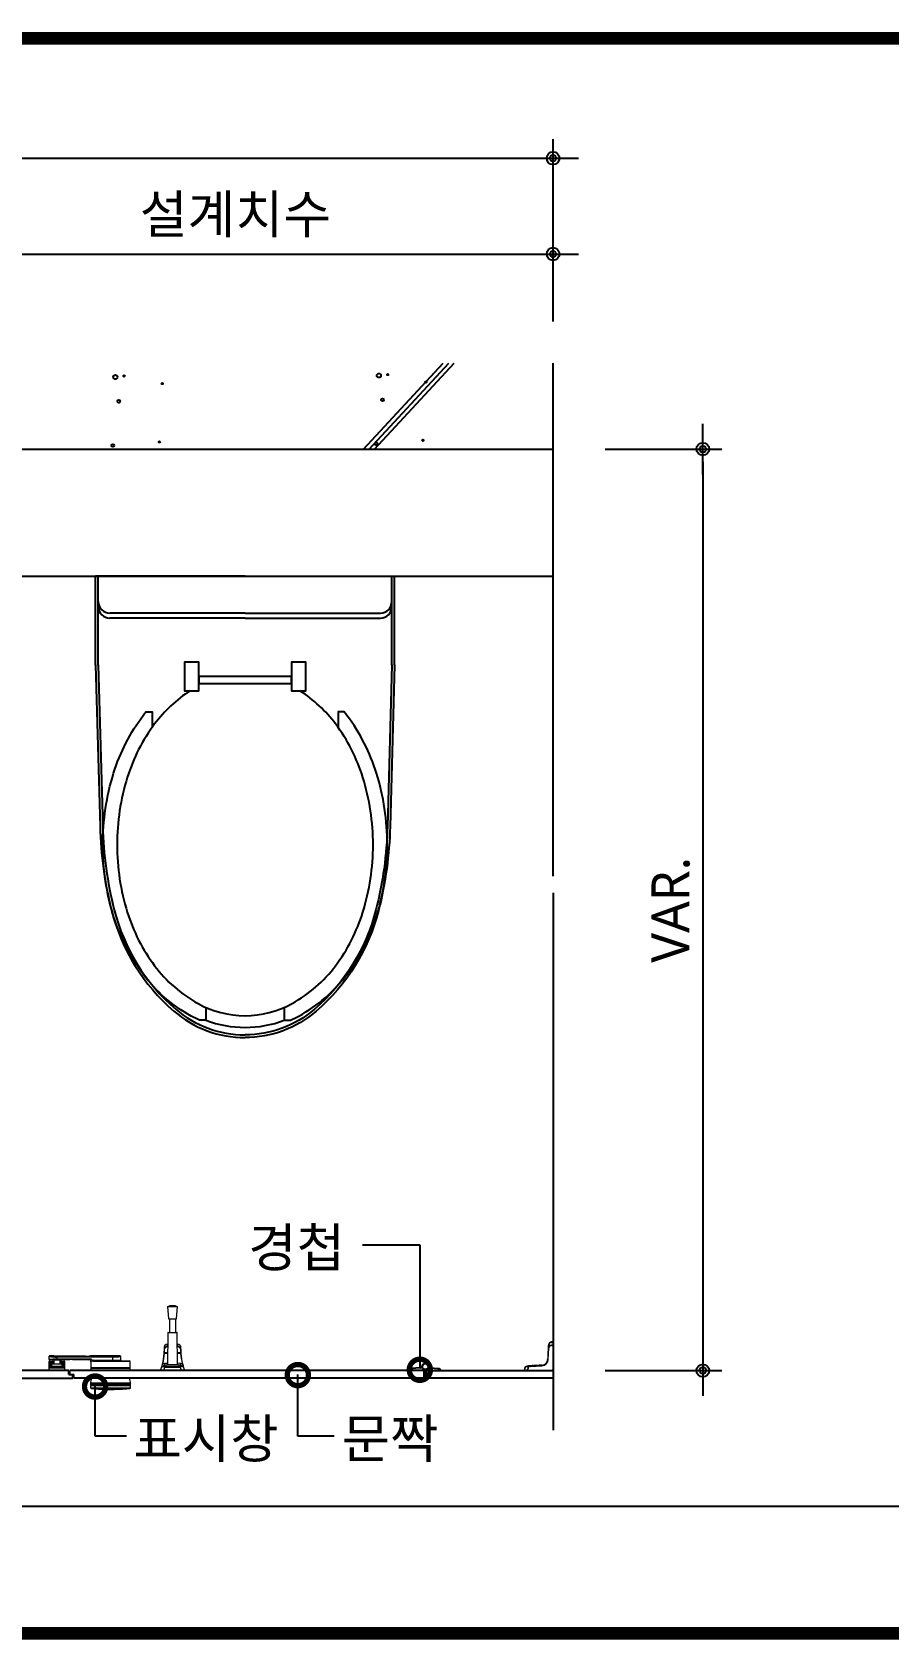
# Model space of a CAD drawing. Extents: x -256 to 8104, y -176 to 5714.
# Drawn here: x 3810 to 4485, y 2764 to 4029 of the extents above; entities that cross this region are included whole.
import ezdxf
from ezdxf.enums import TextEntityAlignment as Align

# ---------------------------------------------------------------- set-up
doc = ezdxf.new("R2010")
doc.units = 0
doc.header["$LTSCALE"] = 30
doc.layers.get('0').update_dxf_attribs({"linetype": 'CONTINUOUS'})
doc.layers.get('DEFPOINTS').update_dxf_attribs({"linetype": 'CONTINUOUS'})
for name, color, linetype in [('0_toilet', 6, 'CONTINUOUS'), ('DIM', 7, 'CONTINUOUS'), ('HAT', 8, 'CONTINUOUS'), ('경첩', 4, 'CONTINUOUS'), ('문자', 3, 'CONTINUOUS'), ('부자재', 4, 'CONTINUOUS'), ('옷걸이', 4, 'CONTINUOUS'), ('잠금쇠(회전형)', 4, 'CONTINUOUS'), ('치수', 1, 'CONTINUOUS'), ('해치', 8, 'CONTINUOUS')]:
    doc.layers.add(name, color=color, linetype=linetype)
doc.styles.add('돋움', font='malgun.ttf')
doc.dimstyles.new('10', dxfattribs={"dimscale": 10, "dimtxt": 3, "dimasz": 1, "dimexe": 1.5, "dimexo": 2, "dimgap": 1, "dimtad": 1, "dimdec": 0, "dimlunit": 6, "dimtxsty": '돋움', "dimblk": 'DIMDOT', "dimcen": -1, "dimdle": 1.5, "dimclrt": 3, "dimazin": 3, "dimtfac": 1, "dimtdec": 0, "dimtix": 1, "dimtmove": 2, "dimatfit": 3, "dimldrblk": 'DIMDOT', "dimarcsym": 0})

# ---------------------------------------------------------------- blocks, each defined once
blk = doc.blocks.new('DIMDOT')
at = {"linetype": 'Continuous'}
blk.add_line((-2, 0), (2, 0), dxfattribs=at)
for radius in [0.5, 0.25]:
    blk.add_circle((0, 0), radius, dxfattribs=at)
blk = doc.blocks.new('*D1209')
at = {"layer": 'DEFPOINTS', "color": 0}
for p in [(52714.7, -10085.2), (52714.7, -10810.2), (52811.6, -10810.2)]:
    blk.add_point(p, dxfattribs=at)
at = {"layer": 'DIM', "color": 0, "lineweight": -2, "ltscale": 10}
for p, q in [((52734.7, -10085.2), (52826.6, -10085.2)), ((52811.6, -10095.2), (52811.6, -10800.2)), ((52734.7, -10810.2), (52826.6, -10810.2))]:
    blk.add_line(p, q, dxfattribs=at)
at = {"layer": 'DIM', "color": 0, "lineweight": -2, "xscale": 10, "yscale": 10, "zscale": 10}
for p, rotation in [((52811.6, -10085.2), 90), ((52811.6, -10810.2), 270)]:
    blk.add_blockref('DIMDOT', p, dxfattribs=dict(at, rotation=rotation))
at = {"layer": 'DIM', "color": 3, "insert": (52786.4, -10447.7), "char_height": 30, "attachment_point": 5, "rotation": 90, "style": '돋움'}
blk.add_mtext('VAR.', dxfattribs=at)
blk = doc.blocks.new('_DOTSMALL')
at = {"color": 0, "linetype": 'ByBlock', "const_width": 0.5}
blk.add_lwpolyline([(-0.0625, 0, 1), (0.0625, 0, 1)], format="xyb", close=True, dxfattribs=at)
blk = doc.blocks.new('A$C63EC304E')
at = {"layer": '치수', "color": 1, "xscale": 2.5, "yscale": 2.5, "zscale": 2.5, "rotation": 234.3098741996962}
blk.add_blockref('_DOTSMALL', (0.312, 0.312), dxfattribs=at)
blk = doc.blocks.new('A$C2BC9653E')
at = {"layer": '치수', "xscale": 0.3333333333333333, "yscale": 0.3333333333333333, "zscale": 0.3333333333333333}
blk.add_blockref('A$C63EC304E', (0, 0), dxfattribs=at)
blk = doc.blocks.new('A$C7FC71301')
at = {"layer": '치수', "rotation": 180}
blk.add_blockref('A$C2BC9653E', (0.208, 0.208), dxfattribs=at)
blk = doc.blocks.new('A$C4A20372B')
at = {"layer": '치수'}
blk.add_blockref('A$C7FC71301', (0, 0), dxfattribs=at)
blk = doc.blocks.new('A$C566469F5')
at = {"layer": '치수'}
blk.add_blockref('A$C4A20372B', (0, 0), dxfattribs=at)
blk = doc.blocks.new('A$C7E317CD4')
at = {"layer": '해치', "xscale": 2, "yscale": 2, "zscale": 2}
blk.add_blockref('A$C566469F5', (0, 0), dxfattribs=at)
blk = doc.blocks.new('A$C601D7F27')
at = {"layer": '치수'}
blk.add_blockref('A$C7E317CD4', (0, 0), dxfattribs=at)
blk = doc.blocks.new('A$C38802C08')
at = {"layer": '치수'}
blk.add_blockref('A$C601D7F27', (0, 0), dxfattribs=at)
blk = doc.blocks.new('*D1210')
at = {"layer": 'DEFPOINTS', "color": 0}
for p in [(52693.7, -9931.7), (52193.7, -10004.8), (52693.7, -10004.8)]:
    blk.add_point(p, dxfattribs=at)
at = {"layer": 'DIM', "color": 0, "lineweight": -2, "ltscale": 10}
for p, q in [((52193.7, -9984.8), (52193.7, -9916.7)), ((52693.7, -9984.8), (52693.7, -9916.7)), ((52203.7, -9931.7), (52683.7, -9931.7))]:
    blk.add_line(p, q, dxfattribs=at)
at = {"layer": 'DIM', "color": 0, "lineweight": -2, "xscale": 10, "yscale": 10, "zscale": 10, "rotation": 180}
blk.add_blockref('DIMDOT', (52193.7, -9931.7), dxfattribs=at)
at = {"layer": 'DIM', "color": 0, "lineweight": -2, "xscale": 10, "yscale": 10, "zscale": 10}
blk.add_blockref('DIMDOT', (52693.7, -9931.7), dxfattribs=at)
at = {"layer": 'DIM', "color": 3, "insert": (52443.7, -9902), "char_height": 30, "attachment_point": 5, "style": '돋움'}
blk.add_mtext('설계치수', dxfattribs=at)
blk = doc.blocks.new('*D1211')
at = {"layer": 'DEFPOINTS', "color": 0}
for p in [(52693.7, -9856.3), (51193.7, -10004.8), (52693.7, -10004.8)]:
    blk.add_point(p, dxfattribs=at)
at = {"layer": 'DIM', "color": 0, "lineweight": -2, "ltscale": 10}
for p, q in [((51193.7, -9984.8), (51193.7, -9841.3)), ((52693.7, -9984.8), (52693.7, -9841.3)), ((51203.7, -9856.3), (52683.7, -9856.3))]:
    blk.add_line(p, q, dxfattribs=at)
at = {"layer": 'DIM', "color": 0, "lineweight": -2, "xscale": 10, "yscale": 10, "zscale": 10, "rotation": 180}
blk.add_blockref('DIMDOT', (51193.7, -9856.3), dxfattribs=at)
at = {"layer": 'DIM', "color": 0, "lineweight": -2, "xscale": 10, "yscale": 10, "zscale": 10}
blk.add_blockref('DIMDOT', (52693.7, -9856.3), dxfattribs=at)
at = {"layer": 'DIM', "color": 3, "insert": (51943.7, -9826.7), "char_height": 30, "attachment_point": 5, "style": '돋움'}
blk.add_mtext('설계치수', dxfattribs=at)
blk = doc.blocks.new('A$C10E41893')
at = {"layer": '부자재'}
for p, q in [((6.5, 0), (6.5, 196)), ((123.3, 196), (6.5, 196)), ((123.3, 192.5), (6.5, 192.5)), ((54.8, 0), (54.8, 177.5)), ((61.4, 0), (61.4, 177.5)), ((6.5, 0), (6.5, -196)), ((54.8, 0), (54.8, -177.5)), ((61.4, 0), (61.4, -177.5)), ((123.3, -192.5), (6.5, -192.5)), ((123.3, -196), (6.5, -196))]:
    blk.add_line(p, q, dxfattribs=at)
for points in [[(122.7, 196, -0.012538), (123.3, 196), (334.6, 190.3, -0.055395), (444.7, 175.1, -0.154276), (576.9, 93.3, -0.179504), (611.5, 0, -0.179504)], [(122.8, 192.5, -0.012538), (123.2, 192.5), (334.5, 186.8, -0.055395), (443.8, 171.7, -0.154276), (574.3, 91, -0.179504), (608, 0, -0.179504)], [(572, 51.4), (588.8, 51.4), (588.8, 59.6, 0.021185), (583.3, 70.7, 0.106084), (528.4, 133.7, 0.085733), (452.6, 172.4, 0.075373), (358.7, 186.6, 0.075373), (264.8, 172.4, 0.085733), (189, 133.7, 0.007337), (184.4, 130.1), (184.4, 122), (204.7, 122)], [(156.7, -72, 0.089162), (200.2, -118.7, 0.085733), (270.3, -154.5, 0.075373), (358.7, -167.9, 0.075373), (447.1, -154.5, 0.085733), (517.2, -118.7, 0.106084), (567, -61.6, 0.126931), (582.8, 0, 0.126931), (567, 61.6, 0.106084), (517.2, 118.7, 0.085733), (447.1, 154.5, 0.075373), (358.7, 167.9, 0.075373), (270.3, 154.5, 0.085733), (200.2, 118.7, 0.089162), (156.7, 72)], [(588.8, -51.4, 0.090214), (598.2, 0, 0.090214), (588.8, 51.4, 0.106084)], [(122.7, -196, 0.012538), (123.3, -196), (334.6, -190.3, 0.055395), (444.7, -175.1, 0.154276), (576.9, -93.3, 0.179504), (611.5, 0, 0.179504)], [(122.8, -192.5, 0.012538), (123.2, -192.5), (334.5, -186.8, 0.055395), (443.8, -171.7, 0.154276), (574.3, -91, 0.179504), (608, 0, 0.179504)], [(572, -51.4), (588.8, -51.4), (588.8, -59.6, -0.021185), (583.3, -70.7, -0.106084), (528.4, -133.7, -0.085733), (452.6, -172.4, -0.075373), (358.7, -186.6, -0.075373), (264.8, -172.4, -0.085733), (189, -133.7, -0.007337), (184.4, -130.1), (184.4, -122), (204.7, -122)]]:
    blk.add_lwpolyline(points, format="xyb", dxfattribs=at)
blk.add_lwpolyline([(138, -60.8), (119.3, -60.8), (119.3, -79.5), (156.7, -79.5), (156.7, -60.8), (138, -60.8), (147.3, -60.8), (147.3, 60.8), (138, 60.8), (156.7, 60.8), (156.7, 79.5), (119.3, 79.5), (119.3, 60.8), (138, 60.8), (138, -60.8), (119.3, -60.8)], dxfattribs=at)
for centre, start, end in [((39.8, 177.5), 0, 90), ((46.4, 177.5), 0, 90), ((39.8, -177.5), 270, 0), ((46.4, -177.5), 270, 0)]:
    blk.add_arc(centre, 15, start, end, dxfattribs=at)
blk = doc.blocks.new('BASIC_45', base_point=(48473.5, -13786.3))
for p, q in [((52693.7, -10421.1), (52693.7, -10017.5)), ((51193.7, -10085.2), (52693.7, -10085.2)), ((51193.7, -10185.2), (52693.7, -10185.2)), ((52693.7, -10434.4), (52693.7, -10857))]:
    blk.add_line(p, q)
at = {"color": 8}
for p, q in [((50957.6, -10917), (52920.2, -10917)), ((52920.2, -10917), (54305.4, -10917))]:
    blk.add_line(p, q, dxfattribs=at)
at = {"color": 8, "const_width": 10}
for points in [[(50957.6, -9762.1), (54305.4, -9762.1)], [(48520.9, -11017), (54305.4, -11017)]]:
    blk.add_lwpolyline(points, dxfattribs=at)
at = {"layer": '0_toilet'}
for p, q in [((52312.7, -10810.2), (52083.7, -10810.2)), ((52312.7, -10813.2), (52312.7, -10810.2)), ((52312.7, -10813.2), (52316.4, -10813.2)), ((52592.3, -10810.2), (52313.4, -10810.2)), ((52313.4, -10813.2), (52313.4, -10810.2)), ((52315.7, -10816.2), (52315.7, -10813.2)), ((52316.4, -10816.2), (52316.4, -10813.2)), ((52592.3, -10816.2), (52592.3, -10810.2)), ((52593.8, -10810.2), (52693.7, -10810.2)), ((52593.8, -10816.2), (52593.8, -10810.2)), ((52083.7, -10816.2), (52315.7, -10816.2)), ((52592.3, -10816.2), (52316.4, -10816.2)), ((52693.7, -10816.2), (52593.8, -10816.2))]:
    blk.add_line(p, q, dxfattribs=at)
at = {"layer": '경첩', "color": 4, "linetype": 'Continuous', "lineweight": 15}
for p, q in [((52692.6, -10788), (52692.6, -10787.7)), ((52693.7, -10787.7), (52692.6, -10787.7)), ((52692.6, -10788), (52693.7, -10788)), ((52693.7, -10788), (52693.7, -10787.7)), ((52693.7, -10790.1), (52693.7, -10788)), ((52689.5, -10802.5), (52689.3, -10802.3)), ((52689.3, -10802.3), (52689.5, -10802.5)), ((52689.5, -10800.7), (52689.4, -10800.8)), ((52689.4, -10800.8), (52689.7, -10801)), ((52689.4, -10800.8), (52689.4, -10801.4)), ((52689.4, -10801.7), (52689.6, -10801.9)), ((52689.4, -10801.9), (52689.6, -10802.1)), ((52689.7, -10795.8), (52689.5, -10798.7)), ((52689.5, -10798.7), (52689.8, -10798.9)), ((52689.5, -10798.7), (52689.8, -10798.9)), ((52689.5, -10798.7), (52689.5, -10799.1)), ((52689.5, -10799.1), (52689.8, -10799.3)), ((52689.5, -10799.3), (52689.8, -10799.6)), ((52689.5, -10799.3), (52689.5, -10800.2)), ((52689.5, -10800.2), (52689.7, -10800.5)), ((52689.5, -10800.2), (52689.5, -10800.3)), ((52689.5, -10800.3), (52689.7, -10800.6)), ((52689.5, -10800.3), (52689.5, -10800.7)), ((52689.5, -10800.7), (52689.7, -10800.9)), ((52690.1, -10792.5), (52689.7, -10801.4)), ((52689.7, -10794.4), (52690, -10794.7)), ((52689.7, -10794.8), (52690, -10795)), ((52689.7, -10794.8), (52689.7, -10795.4)), ((52689.7, -10795.4), (52689.9, -10795.7)), ((52689.7, -10795.8), (52689.9, -10796)), ((52689.9, -10791.1), (52689.8, -10793.8)), ((52689.8, -10793.8), (52690, -10794)), ((52689.9, -10791.1), (52690.1, -10791.3)), ((52689.9, -10801.4), (52690.3, -10792.5)), ((52690, -10790.5), (52690.2, -10790.6)), ((52690.2, -10790), (52690.1, -10792.5)), ((52690.4, -10791.4), (52690.5, -10790)), ((52692.4, -10790.2), (52692.4, -10790.1)), ((52692.4, -10790.1), (52693.7, -10790.1)), ((52692.4, -10790.2), (52692.4, -10790.5)), ((52693.7, -10790.2), (52692.4, -10790.2)), ((52692.4, -10790.5), (52693.7, -10790.5)), ((52693.7, -10790.5), (52693.7, -10790.2)), ((52693.7, -10790.5), (52693.7, -10808.7)), ((52671.4, -10809.1), (52671.2, -10809.1)), ((52671.2, -10809.1), (52671.2, -10810.2)), ((52671.2, -10810.2), (52671.4, -10810.2)), ((52671.4, -10810.2), (52671.4, -10809.1)), ((52671.4, -10810.2), (52673.6, -10810.2)), ((52675.9, -10806.6), (52673.4, -10806.7)), ((52673.4, -10807), (52674.9, -10806.9)), ((52673.6, -10810.2), (52673.6, -10809)), ((52673.6, -10809), (52673.7, -10809)), ((52673.7, -10809), (52673.9, -10809)), ((52673.7, -10809), (52673.7, -10810.2)), ((52673.7, -10810.2), (52673.9, -10810.2)), ((52673.9, -10806.5), (52674, -10806.5)), ((52673.9, -10806.5), (52674.1, -10806.7)), ((52673.9, -10810.2), (52673.9, -10809)), ((52692.2, -10810.2), (52673.9, -10810.2)), ((52677.2, -10806.3), (52674, -10806.5)), ((52684.9, -10806.2), (52675.9, -10806.6)), ((52675.9, -10806.9), (52684.9, -10806.4)), ((52677.2, -10806.3), (52677.5, -10806.5)), ((52677.9, -10806.3), (52678.1, -10806.5)), ((52678.2, -10806.3), (52678.5, -10806.5)), ((52681.6, -10806.1), (52678.9, -10806.2)), ((52678.9, -10806.2), (52679.2, -10806.5)), ((52681.6, -10806.1), (52681.9, -10806.3)), ((52682.3, -10806.1), (52682.5, -10806.3)), ((52682.6, -10806.1), (52682.9, -10806.3)), ((52683.3, -10806), (52683.5, -10806.3)), ((52684.7, -10806), (52683.3, -10806)), ((52684.9, -10805.9), (52684.7, -10806)), ((52684.7, -10806), (52684.9, -10806.2)), ((52685.9, -10805.8), (52686.1, -10806)), ((52686.4, -10805.6), (52686.6, -10805.8)), ((52686.7, -10805.5), (52686.9, -10805.7)), ((52687.1, -10805.3), (52687.3, -10805.4)), ((52687.4, -10805.1), (52687.5, -10805.3)), ((52688.4, -10804.1), (52688.6, -10804.3)), ((52688.6, -10803.9), (52688.8, -10804.1)), ((52688.9, -10803.4), (52689, -10803.6)), ((52689, -10803.2), (52689.2, -10803.4)), ((52689.1, -10802.8), (52689.3, -10803))]:
    blk.add_line(p, q, dxfattribs=at)
at = {"layer": '경첩', "color": 4, "linetype": 'Continuous', "lineweight": 15, "flags": 128}
for points in [[(52689.3, -10802.3), (52689.3, -10802.3), (52689.3, -10802.3)], [(52689.4, -10801.7), (52689.4, -10801.9), (52689.4, -10801.9)], [(52689.5, -10798.7), (52689.5, -10798.7), (52689.5, -10798.7)], [(52689.5, -10799.1), (52689.5, -10799.2), (52689.5, -10799.2), (52689.5, -10799.3)], [(52689.8, -10793.8), (52689.8, -10793.9), (52689.8, -10794), (52689.8, -10794.1), (52689.8, -10794.2), (52689.8, -10794.3), (52689.7, -10794.4), (52689.7, -10794.4), (52689.7, -10794.4)], [(52689.7, -10801.4), (52689.7, -10801.4), (52689.7, -10801.4), (52689.7, -10801.4), (52689.7, -10801.4), (52689.8, -10801.4), (52689.8, -10801.4), (52689.9, -10801.4), (52689.9, -10801.4)], [(52689.9, -10790.5), (52689.9, -10790.5), (52690, -10790.5), (52690, -10790.5), (52690, -10790.5), (52690, -10790.5), (52690, -10790.5), (52690, -10790.5), (52690, -10790.5)], [(52689.9, -10790.5), (52689.9, -10790.7), (52689.9, -10790.8), (52689.9, -10790.9), (52689.9, -10791.1)], [(52690.1, -10792.5), (52690.1, -10792.5), (52690.1, -10792.5), (52690.1, -10792.5), (52690.2, -10792.5), (52690.2, -10792.5), (52690.2, -10792.5), (52690.3, -10792.5), (52690.3, -10792.5)], [(52690.5, -10790), (52690.4, -10790), (52690.4, -10790), (52690.3, -10790), (52690.3, -10790), (52690.2, -10790), (52690.2, -10790), (52690.2, -10790), (52690.2, -10790)], [(52673.4, -10807), (52673.4, -10806.9), (52673.4, -10806.9), (52673.4, -10806.8), (52673.4, -10806.8), (52673.4, -10806.8), (52673.4, -10806.8), (52673.4, -10806.7), (52673.4, -10806.7)], [(52675.9, -10806.6), (52675.9, -10806.6), (52675.9, -10806.6), (52675.9, -10806.7), (52675.9, -10806.7), (52675.9, -10806.7), (52675.9, -10806.8), (52675.9, -10806.8), (52675.9, -10806.9)], [(52677.9, -10806.3), (52677.9, -10806.3), (52677.9, -10806.3), (52677.8, -10806.3), (52677.7, -10806.3), (52677.6, -10806.3), (52677.5, -10806.3), (52677.4, -10806.3), (52677.2, -10806.3)], [(52678.9, -10806.2), (52678.8, -10806.2), (52678.7, -10806.2), (52678.6, -10806.2), (52678.5, -10806.2), (52678.4, -10806.3), (52678.3, -10806.3), (52678.3, -10806.3), (52678.2, -10806.3), (52678.2, -10806.3)], [(52682.3, -10806.1), (52682.3, -10806.1), (52682.2, -10806.1), (52682.2, -10806.1), (52682.1, -10806.1), (52682, -10806.1), (52681.9, -10806.1), (52681.7, -10806.1), (52681.6, -10806.1)], [(52683.3, -10806), (52683.2, -10806), (52683, -10806), (52682.9, -10806), (52682.8, -10806), (52682.7, -10806), (52682.7, -10806.1), (52682.6, -10806.1), (52682.6, -10806.1)], [(52684.9, -10806.2), (52684.9, -10806.2), (52684.9, -10806.2), (52684.9, -10806.2), (52684.9, -10806.3), (52684.9, -10806.3), (52684.9, -10806.4), (52684.9, -10806.4), (52684.9, -10806.4)]]:
    blk.add_lwpolyline(points, dxfattribs=at)
at = {"layer": '경첩', "color": 4, "linetype": 'Continuous', "lineweight": 15}
for centre, radius, start, end in [((52692.6, -10790.1), 2.35, 90, 177.3017), ((52692.6, -10790.1), 2.1, 90, 177.3017), ((52684.7, -10801.2), 5.25, 272.6983, 357.3017), ((52684.7, -10801.2), 5, 272.6983, 357.3017), ((52684.7, -10801.2), 4.75, 340.234, 346.7569), ((52684.7, -10801.2), 4.75, 346.8377, 351.3944), ((52684.7, -10801.2), 4.75, 354.0912, 357.3017), ((52692.4, -10792.6), 2.35, 90, 177.3017), ((52692.4, -10792.6), 2.1, 90, 177.3017), ((52673.5, -10809.1), 2.35, 92.6983, 180), ((52673.5, -10809.1), 2.1, 92.6983, 180), ((52676, -10809), 2.35, 92.6983, 180), ((52676, -10809), 2.1, 92.6983, 180), ((52684.7, -10801.2), 4.75, 272.6983, 285), ((52684.7, -10801.2), 4.75, 284.9998, 291.7506), ((52684.7, -10801.2), 4.75, 294.9948, 301.2998), ((52684.7, -10801.2), 4.75, 301.2991, 304.3858), ((52684.7, -10801.2), 4.75, 304.3849, 322.5608), ((52684.7, -10801.2), 4.75, 322.5612, 325.6145), ((52684.7, -10801.2), 4.75, 325.6151, 331.8264), ((52684.7, -10801.2), 4.75, 335.0052, 340.234), ((52692.2, -10808.7), 1.5, 270, 0)]:
    blk.add_arc(centre, radius, start, end, dxfattribs=at)
at = {"layer": '부자재'}
for p, q in [((52581.6, -10809.3), (52581.6, -10810.2)), ((52592.3, -10810.2), (52581.6, -10810.2)), ((52589.3, -10808.1), (52582.1, -10808.6)), ((52582.9, -10809.1), (52582.9, -10810.2)), ((52593.1, -10809.7), (52593.1, -10810.5)), ((52593.3, -10810.5), (52593.1, -10810.5)), ((52593.3, -10809.7), (52593.3, -10810.5)), ((52593.8, -10810.2), (52604.8, -10810.2)), ((52593.8, -10810.2), (52593.8, -10810.2)), ((52596.1, -10808.1), (52604.2, -10808.6)), ((52603.5, -10809.1), (52603.5, -10810.2)), ((52604.8, -10809.3), (52604.8, -10810.2))]:
    blk.add_line(p, q, dxfattribs=at)
at = {"layer": '부자재', "color": 1}
blk.add_circle((52593.2, -10807), 2.34, dxfattribs=at)
at = {"layer": '부자재'}
for centre, radius, start, end in [((52582.3, -10809.3), 0.7, 101.7765, 181.6712), ((52583.7, -10809.4), 0.884, 113.4077, 164.5497), ((52589.3, -10806.8), 1.29, 272.9231, 352.4724), ((52593.2, -10807), 2.62, 270, 180), ((52593.5, -10811.2), 1.65, 102.5267, 141.5475), ((52592.8, -10811.2), 1.65, 43.1003, 77.4733), ((52593.3, -10807.4), 2.86, 280.084, 345.9792), ((52597.1, -10806.8), 1.29, 187.5276, 267.0769), ((52602.7, -10809.4), 0.884, 15.4503, 67.3004), ((52604.1, -10809.3), 0.7, 358.3288, 78.2235)]:
    blk.add_arc(centre, radius, start, end, dxfattribs=at)
at = {"layer": '옷걸이', "lineweight": 15}
for p, q in [((52390.2, -10759.9), (52390.9, -10769.4)), ((52390.2, -10759.9), (52398.2, -10759.9)), ((52397.4, -10769.4), (52398.2, -10759.9)), ((52390.9, -10769.4), (52397.4, -10769.4)), ((52391.7, -10769.4), (52391.7, -10780.2)), ((52396.7, -10780.2), (52396.7, -10769.4)), ((52390.4, -10780.5), (52390.2, -10805.7)), ((52390.4, -10789.6), (52390.3, -10789.6)), ((52390.3, -10789.6), (52390.3, -10789.7)), ((52390.4, -10789.7), (52390.3, -10789.7)), ((52397.9, -10780.5), (52390.4, -10780.5)), ((52390.7, -10780.2), (52394.2, -10780.2)), ((52394.2, -10780.2), (52397.7, -10780.2)), ((52398.2, -10805.7), (52397.9, -10780.5)), ((52398.1, -10789.6), (52398, -10789.6)), ((52398.1, -10789.7), (52398, -10789.7)), ((52398.1, -10789.6), (52398.1, -10789.7)), ((52387.9, -10795.9), (52390.3, -10795.9)), ((52390.3, -10796.7), (52387.9, -10796.7)), ((52390.3, -10791.2), (52390.3, -10791.6)), ((52390.3, -10791.2), (52390.4, -10791.2)), ((52390.3, -10791.6), (52390.3, -10791.6)), ((52398, -10791.2), (52398.1, -10791.2)), ((52398.1, -10791.6), (52398, -10791.6)), ((52398.1, -10791.2), (52398.1, -10791.6)), ((52398.1, -10795.9), (52400.5, -10795.9)), ((52400.5, -10796.7), (52398.1, -10796.7)), ((52384.7, -10810.2), (52385.5, -10807.7)), ((52387.1, -10810.2), (52384.7, -10810.2)), ((52385.5, -10807.7), (52385.5, -10807.6)), ((52385.5, -10807.7), (52385.5, -10807.7)), ((52386.5, -10806.9), (52386.4, -10806.9)), ((52387.9, -10804.8), (52386.5, -10804.8)), ((52387.9, -10804.8), (52386.5, -10804.8)), ((52386.5, -10807), (52386.5, -10807)), ((52401.9, -10807), (52386.5, -10807)), ((52387.9, -10807.7), (52387.1, -10810.2)), ((52401.3, -10810.2), (52387.1, -10810.2)), ((52387.9, -10805.4), (52387.9, -10804.8)), ((52387.9, -10807.7), (52387.9, -10807)), ((52387.9, -10807), (52400.5, -10807)), ((52400.5, -10807.7), (52387.9, -10807.7)), ((52399, -10805.7), (52389.4, -10805.7)), ((52400.4, -10804.8), (52400.5, -10805.4)), ((52401.9, -10804.8), (52400.5, -10804.8)), ((52401.9, -10804.8), (52400.5, -10804.8)), ((52400.5, -10807.7), (52400.5, -10807)), ((52401.3, -10810.2), (52400.5, -10807.7)), ((52403.7, -10810.2), (52401.3, -10810.2)), ((52402, -10806.9), (52401.9, -10806.9)), ((52402, -10806.9), (52401.9, -10806.9)), ((52401.9, -10807), (52401.9, -10807)), ((52402.8, -10807.6), (52402.8, -10807.7)), ((52402.8, -10807.7), (52402.9, -10807.7)), ((52402.9, -10807.7), (52403.7, -10810.2))]:
    blk.add_line(p, q, dxfattribs=at)
at = {"layer": '옷걸이', "lineweight": 15, "flags": 128}
for points in [[(52390.3, -10789.6), (52390.2, -10789.6), (52389.9, -10789.6), (52389.6, -10789.7), (52389.2, -10789.7), (52388.9, -10789.8), (52388.7, -10790), (52388.4, -10790.1), (52388.2, -10790.3), (52388, -10790.5), (52387.9, -10790.7), (52387.8, -10791), (52387.8, -10791.2), (52387.8, -10791.2)], [(52390.3, -10789.7), (52389.8, -10789.7), (52389.4, -10789.8), (52389.1, -10789.9), (52388.7, -10790), (52388.4, -10790.2), (52388.1, -10790.4), (52388, -10790.7), (52387.8, -10790.9), (52387.8, -10791.3), (52387.8, -10791.3)], [(52400.6, -10791.3), (52400.6, -10791.3), (52400.6, -10791.1), (52400.5, -10790.8), (52400.4, -10790.6), (52400.3, -10790.4), (52400.1, -10790.2), (52399.9, -10790.1), (52399.6, -10789.9), (52399.3, -10789.8), (52399, -10789.7), (52398.7, -10789.6), (52398.4, -10789.6), (52398.1, -10789.6)], [(52400.6, -10791.3), (52400.6, -10791), (52400.5, -10790.8), (52400.3, -10790.5), (52400.1, -10790.3), (52399.8, -10790.1), (52399.5, -10789.9), (52399.1, -10789.8), (52398.7, -10789.7), (52398.2, -10789.7), (52398.1, -10789.7)], [(52387.6, -10796.7), (52387.6, -10796.7), (52387.6, -10796.7), (52387.7, -10796.7), (52387.7, -10796.7), (52387.7, -10796.7), (52387.8, -10796.7), (52387.8, -10796.7), (52387.9, -10796.7)], [(52387.8, -10792.8), (52387.8, -10792.5), (52387.9, -10792.3), (52388.1, -10792), (52388.3, -10791.8), (52388.6, -10791.6), (52389, -10791.5), (52389.3, -10791.3), (52389.7, -10791.2), (52390.3, -10791.2)], [(52390.3, -10791.6), (52389.8, -10791.6), (52389.4, -10791.7), (52389.1, -10791.8), (52388.8, -10791.9), (52388.5, -10792.1), (52388.3, -10792.3), (52388.2, -10792.5), (52388.1, -10792.8), (52388, -10793)], [(52398.1, -10791.2), (52398.5, -10791.2), (52398.9, -10791.3), (52399.3, -10791.4), (52399.7, -10791.6), (52400, -10791.8), (52400.2, -10792), (52400.4, -10792.2), (52400.6, -10792.5), (52400.6, -10792.8)], [(52400.4, -10793), (52400.3, -10792.7), (52400.2, -10792.5), (52400, -10792.2), (52399.8, -10792), (52399.5, -10791.9), (52399.2, -10791.7), (52398.9, -10791.6), (52398.5, -10791.6), (52398.1, -10791.6)], [(52400.8, -10796.7), (52400.8, -10796.7), (52400.8, -10796.7), (52400.7, -10796.7), (52400.7, -10796.7), (52400.7, -10796.7), (52400.6, -10796.7), (52400.6, -10796.7), (52400.5, -10796.7)], [(52386.3, -10805), (52386.3, -10805), (52386.3, -10805)], [(52386.5, -10806.9), (52386.4, -10806.9), (52386.4, -10806.9)], [(52386.5, -10804.8), (52386.5, -10804.8), (52386.5, -10804.8)], [(52386.5, -10806.9), (52386.5, -10806.9), (52386.5, -10807)], [(52386.5, -10806.9), (52386.5, -10806.9), (52386.5, -10806.9)], [(52388.7, -10806.9), (52388.3, -10806.9), (52388, -10806.9), (52388, -10806.9), (52388.1, -10806.8), (52388.3, -10806.8), (52388.5, -10806.8)], [(52390.2, -10804.4), (52389.6, -10804.5), (52388.4, -10804.5)], [(52400, -10804.5), (52398.4, -10804.4), (52398.2, -10804.4)], [(52399.9, -10806.8), (52400.2, -10806.8), (52400.4, -10806.8), (52400.4, -10806.9), (52400.2, -10806.9), (52399.9, -10806.9), (52399.4, -10806.9)], [(52401.9, -10807), (52401.9, -10806.9), (52401.9, -10806.9)], [(52401.9, -10806.9), (52401.9, -10806.9), (52401.9, -10806.9)]]:
    blk.add_lwpolyline(points, dxfattribs=at)
at = {"layer": '옷걸이', "lineweight": 15}
for centre, radius, start, end in [((52394.2, -10770.2), 11, 68.7607, 111.2393), ((52335, -10790.8), 55.3, 359.6189, 1.2073), ((52390.7, -10780.5), 0.25, 90, 179.5), ((52397.7, -10780.5), 0.25, 0.5, 90), ((52453.4, -10790.8), 55.3, 178.7927, 180.3811), ((52335, -10792.5), 52.8, 346.2317, 355.4136), ((52335, -10792.5), 53, 346.5097, 355.4136), ((52335, -10792.5), 52.8, 355.4136, 356.451), ((52335, -10792.5), 52.8, 356.4511, 359.6096), ((52387.9, -10795.7), 0.23, 185.4574, 275.1888), ((52335, -10792.5), 52.8, 359.6096, 1.2369), ((52388, -10792.8), 0.227, 188.2087, 276.392), ((52335, -10792.6), 53, 356.4511, 359.6096), ((52354, -10793.3), 34.1, 354.2736, 355.5668), ((52400.4, -10792.8), 0.227, 263.608, 351.7913), ((52453.4, -10792.6), 53, 180.3904, 183.5489), ((52400.5, -10795.7), 0.23, 264.8112, 354.5426), ((52434.4, -10793.3), 34.1, 184.4333, 185.7264), ((52453.4, -10792.5), 53, 184.5864, 193.4903), ((52453.4, -10792.5), 52.8, 178.7631, 180.3904), ((52453.4, -10792.5), 52.8, 180.3904, 183.5489), ((52453.4, -10792.5), 52.8, 183.5489, 184.5865), ((52453.4, -10792.5), 52.8, 184.5864, 193.7683), ((52336.3, -10792.8), 51.5, 343.2376, 346.2577), ((52386.6, -10808), 1.17, 101.397, 160.6752), ((52386.5, -10808), 1, 89.9937, 161.8081), ((52336.6, -10792.6), 51.3, 343.5226, 346.2377), ((52386.5, -10805.1), 0.25, 90.2728, 166.2395), ((52386.5, -10805.1), 0.247, 89.2585, 165.9158), ((52386, -10804.7), 2.24, 284.8265, 3.5932), ((52386.1, -10805.1), 1.81, 282.0607, 352.5143), ((52388.2, -10804.8), 0.248, 89.5881, 179.723), ((52388.3, -10804.9), 0.376, 79.9393, 150.5456), ((52388.3, -10804.8), 0.307, 84.7786, 118.9817), ((52388, -10805.4), 1.43, 284.1057, 346.9245), ((52394.3, -10405.8), 401.1, 269.1968, 270.7316), ((52400.4, -10805.4), 1.44, 193.1186, 255.9655), ((52400.1, -10804.9), 0.4, 32.0092, 97.8083), ((52400.1, -10804.8), 0.271, 58.6344, 97.6053), ((52402.4, -10804.7), 2.24, 176.3909, 255.1894), ((52400.2, -10804.8), 0.248, 0.277, 90.4119), ((52402.3, -10805.1), 1.8, 186.7864, 258.2605), ((52401.9, -10805.1), 0.25, 13.7617, 89.4531), ((52401.9, -10805.1), 0.247, 14.0842, 90.7415), ((52451.6, -10792.7), 51.2, 193.7584, 196.469), ((52401.9, -10808), 1, 18.1919, 90.0063), ((52401.8, -10808), 1.16, 19.2937, 79.3942), ((52452.4, -10792.7), 51.7, 193.7493, 196.7564)]:
    blk.add_arc(centre, radius, start, end, dxfattribs=at)
at = {"layer": '잠금쇠(회전형)', "linetype": 'Continuous', "lineweight": 15}
for p, q in [((52296.9, -10799.1), (52296.9, -10801.6)), ((52296.9, -10801.6), (52300.2, -10801.6)), ((52299.3, -10798.6), (52297.4, -10798.6)), ((52300.2, -10801.6), (52300.2, -10801.6)), ((52300.7, -10802.1), (52300.7, -10805)), ((52325.7, -10798.8), (52303.2, -10798.8)), ((52325.7, -10798.8), (52303.2, -10798.8)), ((52303.2, -10798.8), (52303.2, -10798.8)), ((52303.2, -10799.1), (52347.2, -10799.1)), ((52303.2, -10799.6), (52303.2, -10799.1)), ((52303.2, -10799.6), (52303.2, -10801.1)), ((52347.2, -10799.6), (52303.2, -10799.6)), ((52329.6, -10801.1), (52303.2, -10801.1)), ((52305.7, -10805), (52305.7, -10802.1)), ((52306.2, -10801.6), (52313.4, -10801.6)), ((52315.4, -10801.6), (52328.4, -10801.6)), ((52325.7, -10798.8), (52325.7, -10798.8)), ((52328.4, -10801.6), (52328.4, -10801.6)), ((52352.9, -10798.6), (52329.6, -10798.6)), ((52332, -10802.6), (52332, -10802.1)), ((52332, -10802.1), (52347.2, -10802.1)), ((52347.2, -10799.1), (52347.2, -10799.6)), ((52347.2, -10802.1), (52347.2, -10799.6)), ((52347.2, -10802.6), (52347.2, -10802.1)), ((52347.2, -10802.1), (52353.4, -10802.1)), ((52353.4, -10802.1), (52353.4, -10799.1)), ((52296.9, -10803.2), (52296.9, -10810.2)), ((52297.3, -10803.2), (52296.9, -10803.2)), ((52296.9, -10810.2), (52309.4, -10810.2)), ((52297.3, -10808.2), (52297.3, -10803.2)), ((52297.3, -10803.2), (52297.8, -10803.2)), ((52309, -10808.2), (52297.3, -10808.2)), ((52297.4, -10802.7), (52297.8, -10802.7)), ((52297.8, -10803.2), (52297.8, -10802.7)), ((52297.8, -10802.7), (52299.7, -10802.7)), ((52297.8, -10803.2), (52297.8, -10807.8)), ((52299.7, -10803.2), (52297.8, -10803.2)), ((52297.8, -10807.8), (52297.9, -10807.7)), ((52297.9, -10803.7), (52299.7, -10803.7)), ((52297.9, -10807.7), (52297.9, -10803.7)), ((52298.4, -10804.2), (52297.9, -10803.7)), ((52297.9, -10807.7), (52298, -10807.7)), ((52298, -10807.7), (52308.3, -10807.7)), ((52298.4, -10804.2), (52298.4, -10807.7)), ((52299.7, -10804.2), (52298.4, -10804.2)), ((52298.9, -10805.2), (52298.9, -10806.7)), ((52306.1, -10805.2), (52298.9, -10805.2)), ((52298.9, -10806.7), (52306.1, -10806.7)), ((52299.2, -10805), (52305.9, -10805)), ((52305.9, -10807), (52299.2, -10807)), ((52299.7, -10803.2), (52299.7, -10802.7)), ((52299.7, -10802.7), (52300.7, -10802.7)), ((52299.7, -10803.7), (52299.7, -10803.2)), ((52300.2, -10803.2), (52299.7, -10803.2)), ((52299.7, -10803.7), (52299.7, -10804.2)), ((52299.7, -10803.7), (52300.2, -10803.7)), ((52300.7, -10804.2), (52299.7, -10804.2)), ((52300.2, -10803.2), (52300.2, -10803.7)), ((52300.7, -10803.2), (52300.2, -10803.2)), ((52300.2, -10803.7), (52300.7, -10803.7)), ((52305.7, -10802.7), (52306.7, -10802.7)), ((52306.2, -10803.2), (52305.7, -10803.2)), ((52305.7, -10803.7), (52306.2, -10803.7)), ((52306.7, -10804.2), (52305.7, -10804.2)), ((52305.9, -10805), (52307.2, -10805)), ((52307.2, -10807), (52305.9, -10807)), ((52307.4, -10805.2), (52306.1, -10805.2)), ((52306.1, -10806.7), (52307.4, -10806.7)), ((52306.7, -10803.2), (52306.2, -10803.2)), ((52306.2, -10803.7), (52306.2, -10803.2)), ((52306.2, -10803.7), (52306.7, -10803.7)), ((52306.7, -10802.7), (52306.7, -10803.2)), ((52306.7, -10802.7), (52308.5, -10802.7)), ((52308.5, -10803.2), (52306.7, -10803.2)), ((52306.7, -10803.2), (52306.7, -10803.7)), ((52306.7, -10803.7), (52308.4, -10803.7)), ((52306.7, -10803.7), (52306.7, -10804.2)), ((52307.9, -10804.2), (52306.7, -10804.2)), ((52307.4, -10806.7), (52307.4, -10805.2)), ((52308.4, -10803.7), (52307.9, -10804.2)), ((52307.9, -10807.7), (52307.9, -10804.2)), ((52308.3, -10807.7), (52308.4, -10807.7)), ((52308.4, -10803.7), (52308.4, -10807.7)), ((52308.4, -10807.7), (52308.5, -10807.8)), ((52308.5, -10802.7), (52308.5, -10803.2)), ((52308.5, -10802.7), (52308.9, -10802.7)), ((52308.5, -10807.8), (52308.5, -10803.2)), ((52308.5, -10803.2), (52309, -10803.2)), ((52309, -10803.2), (52309, -10808.2)), ((52309.4, -10803.2), (52309, -10803.2)), ((52309.4, -10810.2), (52309.4, -10803.2)), ((52329.9, -10803.2), (52329.9, -10808.1)), ((52360.9, -10808.1), (52329.9, -10808.1)), ((52329.9, -10808.2), (52329.9, -10810)), ((52329.9, -10808.2), (52360.9, -10808.2)), ((52329.9, -10810), (52360.9, -10810)), ((52360.7, -10810.2), (52330.2, -10810.2)), ((52331.2, -10802.6), (52331.2, -10802.4)), ((52360.9, -10803.1), (52331.4, -10803.1)), ((52332, -10802.6), (52360.4, -10802.6)), ((52337.7, -10808.1), (52337.7, -10808.2)), ((52353.2, -10808.2), (52353.2, -10808.1)), ((52357.8, -10808.2), (52357.8, -10808.1)), ((52359.9, -10808.2), (52359.9, -10808.1)), ((52359.9, -10808.2), (52359.9, -10808.1)), ((52360.9, -10808.1), (52360.9, -10803.1)), ((52360.9, -10810), (52360.9, -10808.2)), ((52329.7, -10820.2), (52329.7, -10821.2)), ((52361.2, -10820.2), (52329.7, -10820.2)), ((52361.2, -10821.2), (52329.7, -10821.2)), ((52329.7, -10822.2), (52329.7, -10823.8)), ((52361.2, -10822.2), (52329.7, -10822.2)), ((52329.7, -10823.8), (52345.4, -10823.8)), ((52345.4, -10824.3), (52330.1, -10824.3)), ((52360.7, -10821.7), (52330.2, -10821.7)), ((52360.7, -10821.7), (52330.2, -10821.7)), ((52360.5, -10816.3), (52330.4, -10816.3)), ((52330.5, -10816.2), (52345.4, -10816.2)), ((52333.3, -10824.5), (52357.5, -10824.5)), ((52333.3, -10824.5), (52345.4, -10824.5)), ((52357.3, -10824.6), (52333.6, -10824.6)), ((52339.8, -10824.7), (52351, -10824.7)), ((52339.8, -10824.7), (52339.8, -10824.7)), ((52342.7, -10824.8), (52342.7, -10824.7)), ((52343.2, -10825), (52347.6, -10825)), ((52343.2, -10825), (52347.6, -10825)), ((52343.6, -10824.7), (52343.6, -10824.8)), ((52343.6, -10824.8), (52347.2, -10824.8)), ((52347.2, -10825), (52343.7, -10825)), ((52345.4, -10816.2), (52360.3, -10816.2)), ((52345.4, -10823.8), (52361.2, -10823.8)), ((52360.7, -10824.3), (52345.4, -10824.3)), ((52345.4, -10824.5), (52357.6, -10824.5)), ((52347.2, -10824.8), (52347.2, -10824.7)), ((52348.1, -10824.7), (52348.1, -10824.8)), ((52351, -10824.7), (52351.2, -10824.7)), ((52361.2, -10821.2), (52361.2, -10820.2)), ((52361.2, -10823.8), (52361.2, -10822.2))]:
    blk.add_line(p, q, dxfattribs=at)
at = {"layer": '잠금쇠(회전형)', "linetype": 'Continuous', "lineweight": 15, "flags": 128}
for points in [[(52303.2, -10798.8), (52302.5, -10798.8), (52301.9, -10798.8), (52301.3, -10798.8), (52300.7, -10798.7), (52300.2, -10798.7), (52299.8, -10798.7), (52299.5, -10798.7), (52299.3, -10798.6), (52299.3, -10798.6), (52299.3, -10798.6)], [(52339.7, -10824.8), (52339.6, -10824.8), (52339.5, -10824.7), (52339.5, -10824.7), (52339.6, -10824.7), (52339.8, -10824.7)], [(52343.7, -10825), (52343.7, -10825), (52343.6, -10824.9), (52343.6, -10824.9), (52343.6, -10824.9), (52343.6, -10824.9), (52343.6, -10824.9), (52343.6, -10824.9), (52343.6, -10824.8)], [(52347.2, -10825), (52347.2, -10825), (52347.2, -10824.9), (52347.2, -10824.9), (52347.2, -10824.9), (52347.2, -10824.9), (52347.2, -10824.9), (52347.2, -10824.9), (52347.2, -10824.8)], [(52351.2, -10824.7), (52351.2, -10824.7), (52351.3, -10824.7), (52351.4, -10824.7), (52351.3, -10824.8), (52351.1, -10824.8)]]:
    blk.add_lwpolyline(points, dxfattribs=at)
at = {"layer": '잠금쇠(회전형)', "linetype": 'Continuous', "lineweight": 15}
for centre, radius, start, end in [((52297.4, -10799.1), 0.5, 90, 180), ((52303.2, -10753.2), 46.4, 262.2082, 269.9516), ((52303.2, -10841), 39.9, 90.0704, 99.0775), ((52303.2, -10760.2), 38.9, 261.4299, 269.9411), ((52303.2, -10841.9), 40.4, 85.7371, 94.238), ((52300.2, -10802.1), 0.5, 0.4364, 88.0475), ((52303.2, -10829.7), 27.7, 84.8219, 95.1479), ((52306.2, -10802.1), 0.5, 89.9688, 179.9724), ((52314.4, -10840.9), 39.3, 88.5426, 91.4397), ((52325.7, -10759.2), 39.6, 270.014, 275.6703), ((52320.9, -10780.6), 22.3, 289.4853, 292.988), ((52328.4, -10803.2), 1.56, 359.595, 89.9503), ((52329.7, -10802.7), 1.54, 8.6008, 92.9035), ((52332, -10803.3), 1.18, 89.4884, 132.259), ((52347.1, -10760.3), 38.8, 270.0516, 278.5774), ((52347.1, -10753.2), 46.3, 270.0429, 277.7974), ((52352.9, -10799.1), 0.5, 0, 90), ((52353.9, -10802.1), 0.5, 180, 270), ((52297.4, -10803.2), 0.5, 90, 180), ((52297.8, -10803.2), 0.485, 91.9622, 181.8362), ((52298.1, -10808.5), 0.816, 110.8265, 158.264), ((52299.2, -10805.2), 0.25, 90, 180), ((52299.2, -10806.7), 0.25, 180, 270), ((52299.7, -10803.2), 0.5, 0, 90), ((52299.7, -10803.7), 0.5, 270, 0), ((52306.7, -10803.2), 0.5, 90, 180), ((52306.7, -10803.7), 0.5, 180, 270), ((52307.2, -10805.2), 0.25, 0, 90), ((52307.2, -10806.7), 0.25, 270, 0), ((52308.5, -10803.2), 0.485, 358.1638, 88.0378), ((52308.3, -10808.5), 0.816, 21.736, 69.1735), ((52308.9, -10803.2), 0.5, 0, 90), ((52351.9, -10850.9), 52.5, 113.1385, 114.7084), ((52330.2, -10810), 0.25, 180, 270), ((52332.9, -10802.5), 1.69, 184.5827, 202.3275), ((52331.9, -10803.2), 0.588, 82.6337, 171.8516), ((52360.4, -10803.1), 0.5, 0, 90), ((52360.7, -10810), 0.25, 270, 0), ((52340.7, -10820.2), 11, 159.2996, 180), ((52329.7, -10821.7), 0.5, 0, 90), ((52329.7, -10821.7), 0.5, 270, 0), ((52330.2, -10823.8), 0.5, 180, 264.5584), ((52345.4, -10663.7), 161.3, 264.5584, 265.686), ((52330.5, -10816.4), 0.15, 90, 159.2996), ((52333.3, -10824.4), 0.125, 265.686, 270), ((52333.6, -10824.4), 0.125, 235.4626, 265.7969), ((52345.4, -10663.5), 161.5, 265.7969, 269.2276), ((52339.7, -10826.5), 1.78, 88.6382, 96.0273), ((52345.7, -10744.1), 80.9, 265.7789, 267.8287), ((52345.8, -10744), 80.8, 266.5383, 267.829), ((52342.6, -10824.8), 0.114, 281.5317, 6.6087), ((52343.7, -10794.2), 30.7, 268.0585, 270.0013), ((52343.6, -10802.3), 22.6, 267.7351, 270.0014), ((52347.2, -10802.5), 22.4, 269.9881, 272.2754), ((52347.2, -10794.5), 30.5, 269.9897, 271.9505), ((52345.4, -10663.5), 161.5, 270.7724, 274.2031), ((52345.1, -10744), 80.8, 272.171, 273.4617), ((52348.2, -10824.8), 0.114, 173.3913, 258.4683), ((52345.1, -10744.1), 80.9, 272.1713, 274.2211), ((52351.1, -10824.7), 0.0882, 204.5731, 265.3621), ((52351.2, -10825.9), 1.13, 83.0858, 90.7191), ((52357.2, -10824.4), 0.125, 274.2031, 304.5374), ((52357.5, -10824.4), 0.125, 270, 274.314), ((52345.4, -10663.7), 161.3, 274.314, 275.4416), ((52360.3, -10816.4), 0.15, 20.7004, 90), ((52350.1, -10820.2), 11, 0, 20.7004), ((52361.2, -10821.7), 0.5, 90, 180), ((52361.2, -10821.7), 0.5, 180, 270), ((52360.7, -10823.8), 0.5, 275.4416, 0)]:
    blk.add_arc(centre, radius, start, end, dxfattribs=at)
at = {"layer": '치수'}
for p, q in [((52543.8, -10711.2), (52588.8, -10711.2)), ((52588.8, -10711.2), (52588.8, -10807.4)), ((52492.8, -10861.7), (52492.8, -10813.2)), ((52333.2, -10861.7), (52333.2, -10822.7)), ((52357.9, -10861.7), (52333.2, -10861.7)), ((52521.3, -10861.7), (52492.8, -10861.7))]:
    blk.add_line(p, q, dxfattribs=at)
at = {"layer": '해치'}
for p, q in [((52544.5, -10085.2), (52607.2, -10017.5)), ((52553.3, -10085.2), (52616, -10017.5))]:
    blk.add_line(p, q, dxfattribs=at)
at = {"layer": '해치', "color": 2}
blk.add_line((52548.9, -10085.2), (52611.6, -10017.5), dxfattribs=at)
at = {"layer": '해치'}
for centre, radius in [((52349.2, -10028.5), 1.68), ((52356.1, -10027.7), 0.56), ((52556.6, -10027.3), 1.68), ((52563.6, -10026.5), 0.56), ((52386.1, -10033.6), 0.56), ((52593.6, -10032.5), 0.56), ((52352, -10047.6), 1.12), ((52559.4, -10046.4), 1.12), ((52347.2, -10082.4), 1.12), ((52383.9, -10079.5), 0.559), ((52554.6, -10081.1), 1.12), ((52591.3, -10078.3), 0.559)]:
    blk.add_circle(centre, radius, dxfattribs=at)
at = {"layer": 'HAT', "xscale": 0.6000000000003638, "yscale": 0.6000000000003638, "zscale": 0.6000000000003638, "rotation": 270}
blk.add_blockref('A$C10E41893', (52451.3, -10181.3), dxfattribs=at)
at = {"layer": '해치', "yscale": 20, "zscale": 20}
for p, xscale, rotation in [((52497, -10809.6), -20, 89.9999999999999), ((52584.7, -10805.4), 20, 270), ((52337.4, -10818.6), -20, 89.9999999999999)]:
    blk.add_blockref('A$C38802C08', p, dxfattribs=dict(at, xscale=xscale, rotation=rotation))
at = {"layer": '문자', "style": '돋움'}
for s, p in [('경첩', (52491.9, -10712.9)), ('표시창', (52420.6, -10863.4)), ('문짝', (52565.4, -10863.4))]:
    blk.add_text(s, height=30.34, dxfattribs=at).set_placement(p, align=Align.MIDDLE)
at = {"layer": 'DIM', "ltscale": 10}
for base, p1, picture, middle in [((52693.7, -9856.3), (51193.7, -10004.8), '*D1211', (51943.7, -9826.7)), ((52693.7, -9931.7), (52193.7, -10004.8), '*D1210', (52443.7, -9902))]:
    dim = blk.add_linear_dim(base=base, p1=p1, p2=(52693.7, -10004.8), text='설계치수', dimstyle='10', override={"dimtxsty": '돋움'}, dxfattribs=at)
    dim.commit()
    dim.dimension.update_dxf_attribs({"geometry": picture, "text_midpoint": middle})
dim = blk.add_linear_dim(base=(52811.6, -10810.2), p1=(52714.7, -10085.2), p2=(52714.7, -10810.2), angle=90, text='VAR.', dimstyle='10', override={"dimtxsty": '돋움'}, dxfattribs=at)
dim.commit()
dim.dimension.update_dxf_attribs({"geometry": '*D1209', "text_midpoint": (52786.4, -10447.7)})

msp = doc.modelspace()

# ---------------------------------------------------------------- block references
msp.add_blockref('BASIC_45', (0, 0))

doc.saveas('drawing.dxf')
